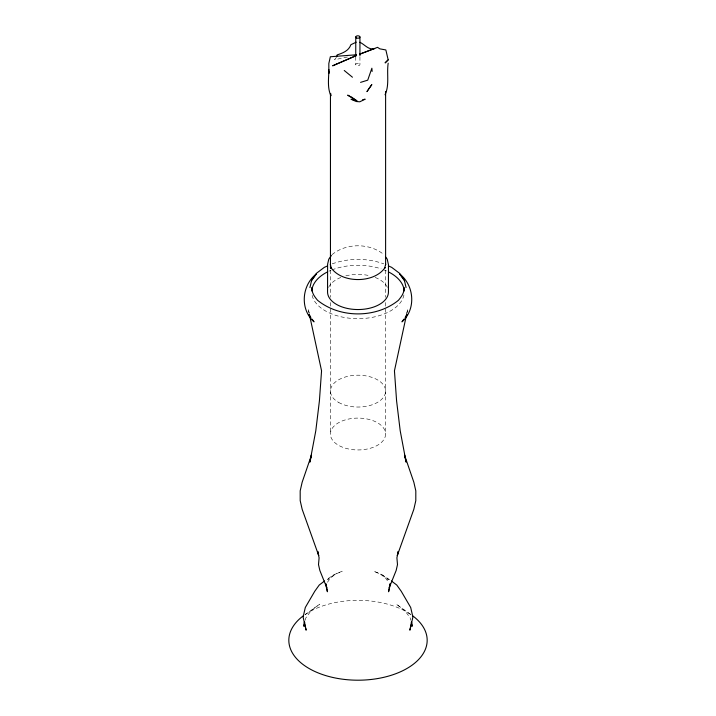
<?xml version="1.0" encoding="UTF-8"?>
<svg xmlns="http://www.w3.org/2000/svg" width="716" height="716" viewBox="0 0 716 716"><rect width="100%" height="100%" fill="white"/><g stroke="black" fill="none" stroke-linecap="round" stroke-linejoin="round"><path stroke-width="0.54" stroke-dasharray="3.58 2.69" d="M406.867 313.214L407.807 308.865L406.348 315.246M305.222 620.199L305.687 618.177L311.093 610.632L319.703 604.152L305.052 614.749M336.422 57.361L334.587 59.75L349.829 56.492M327.436 582.305L330.595 577.902L335.625 574.116L342.176 571.207L334.381 574.554L326.362 579.656M332 254.663C346.293 242.822 369.707 242.822 384 254.663M334.381 574.554L327.57 579.665L329.074 578.546M332.206 263.864C348.638 257.894 367.362 257.894 383.794 263.864M389.638 579.656L381.619 574.554L373.824 571.207L380.375 574.116L385.405 577.902L388.564 582.305M386.926 578.546L388.43 579.665L381.619 574.554M410.948 614.749L396.297 604.152L404.907 610.632L410.313 618.177L410.778 620.199M309.169 313.116L308.193 308.865L309.133 313.214M385.584 270.218L385.611 297.292M385.584 302.537L385.584 434.021A27.584 15.922 0 0 1 344.208 447.813A27.584 15.922 0 0 1 344.208 420.229A27.584 15.922 0 0 1 385.584 434.021M359.942 56.833L359.942 64.547A2.094 1.208 0 0 1 356.801 65.595A2.094 1.208 0 0 1 356.801 63.5A2.094 1.208 0 0 1 359.942 64.547M355.754 56.833L355.754 64.547M330.416 270.218L330.452 297.292M330.416 302.537L330.416 434.021M305.329 614.391A69.166 39.926 0 0 1 410.671 614.391M403.94 294.956A46.227 26.689 0 0 1 358 318.656A46.227 26.689 0 0 1 312.06 294.956M328.904 271.23A46.227 26.689 0 0 1 330.828 270.371M331.821 269.968A46.227 26.689 0 0 1 381.118 268.849M383.167 269.583A46.227 26.689 0 0 1 387.096 271.23M328.59 287.42A30.448 17.578 0 0 1 340.852 277.441M345.819 275.857A30.448 17.578 0 0 1 370.181 275.857M375.148 277.441A30.448 17.578 0 0 1 387.41 287.42M338.534 402.383A27.584 15.922 0 0 0 384.671 395.241A27.584 15.922 0 0 0 350.894 375.739A27.584 15.922 0 0 0 338.534 402.383"/><path stroke-width="1.07" d="M390.256 583.71L388.564 591.765L389.647 587.03M329.011 71.555L328.832 73.426L328.832 63.473L330.345 56.752L356.362 54.792M309.93 287.555L311.657 280.09L316.579 273.199L324.312 267.363L327.275 266.048M385.584 264.651L385.629 264.168L384.689 268.294L385.047 267.515C374.459 283.572 341.541 283.572 330.953 267.515L331.311 268.294L330.371 264.168L330.416 264.651M328.904 69.524C328.733 78.107 327.167 87.844 330.926 95.774L330.783 93.653M398.23 551.562L396.906 557.827L397.496 564.611L396.145 570.509L389.2 587.755L390.086 583.898M406.634 314.297L394.444 370.816L396.592 400.888L400.208 430.79L406.106 462.106L404.468 454.92L413.848 482.244L415.817 490.881L415.799 500.681L413.83 509.318L397.291 555.553L398.212 551.499M304.765 622.222L303.844 626.267L304.309 622.159L306.135 630.178L303.101 617.067L305.311 607.472L314.789 591.237L319.255 585.008L324.59 580.989M404.263 287.555C403.985 293.488 401.792 296.138 398.445 300.29C376.088 318.432 339.912 318.432 317.555 300.29C314.208 296.138 312.015 293.488 311.737 287.555M336.672 56.537L337.173 54.881C342.812 53.082 348.674 50.899 350.894 44.714L356.246 42.146M385.047 94.745C389.683 85.132 386.577 73.56 388.179 63.178M406.106 316.302L407.037 314.789L405.131 317.439M368.06 89.885L366.941 91.648L371.846 84.595L368.615 88.999M311.532 280.681L316.338 273.986C301.669 285.245 299.718 309.401 314.038 321.851L312.14 319.202M331.401 255.496L328.778 259.192L327.606 264.168L327.552 291.967A30.448 17.578 0 0 0 358 309.545A30.448 17.578 0 0 0 388.448 291.967L388.448 264.651L387.222 259.192L385.808 257.169M403.86 319.202L401.962 321.851C416.282 309.401 414.331 285.245 399.662 273.986L404.468 280.681M388.179 59.876L385.19 62.811L388.179 59.876L385.861 49.95L379.856 48.858L377.538 47.337L359.53 54.246L374.683 48.509C368.642 50.523 364.766 44.419 359.817 42.253M360.569 82.376L367.729 80.165L371.873 68.217L372.141 71.403M362.582 99.748L365.169 99.184L359.808 101.788L356.237 101.511L351.01 99.247L354.841 100.097M354.178 55.562L356.353 55.096M388.725 266.048L391.688 267.363L399.421 273.199L404.343 280.09L406.07 287.555M344.244 70.49L352.451 77.221M391.41 580.989L396.745 585.008L401.211 591.237L410.689 607.472L412.899 617.067L409.865 630.178L411.691 622.159L412.156 626.267L411.235 622.222M310.869 317.439L308.963 314.789L309.894 316.302M325.914 583.898L326.8 587.755L319.855 570.509L318.504 564.611L319.094 557.827L317.77 551.562M326.353 587.03L327.436 591.765L325.744 583.71M317.788 551.499L318.71 555.553L302.17 509.318L300.201 500.681L300.183 490.881L302.152 482.244L311.532 454.92L309.894 462.106L315.792 430.79L319.408 400.888L321.556 370.816L309.366 314.297M385.611 91.505L385.611 264.902M359.942 37.008L359.942 55.732M355.754 37.008L355.754 55.732M330.452 93.715L330.452 268.249M412.443 615.644A69.166 39.926 0 0 1 404.898 669.621A69.166 39.926 0 0 1 311.102 669.621A69.166 39.926 0 0 1 303.557 615.644M311.8 290.973A46.227 26.689 0 0 1 327.06 272.134M388.94 272.134A46.227 26.689 0 0 1 404.2 290.973M336.314 64.18L332.654 65.818L356.541 55.49L336.314 64.18M351.896 97.358L347.681 95.147L357.024 100.929L351.896 97.358M356.371 37.858A2.094 1.208 0 0 0 359.871 37.322A2.094 1.208 0 0 0 357.302 35.845A2.094 1.208 0 0 0 356.371 37.858"/></g></svg>
